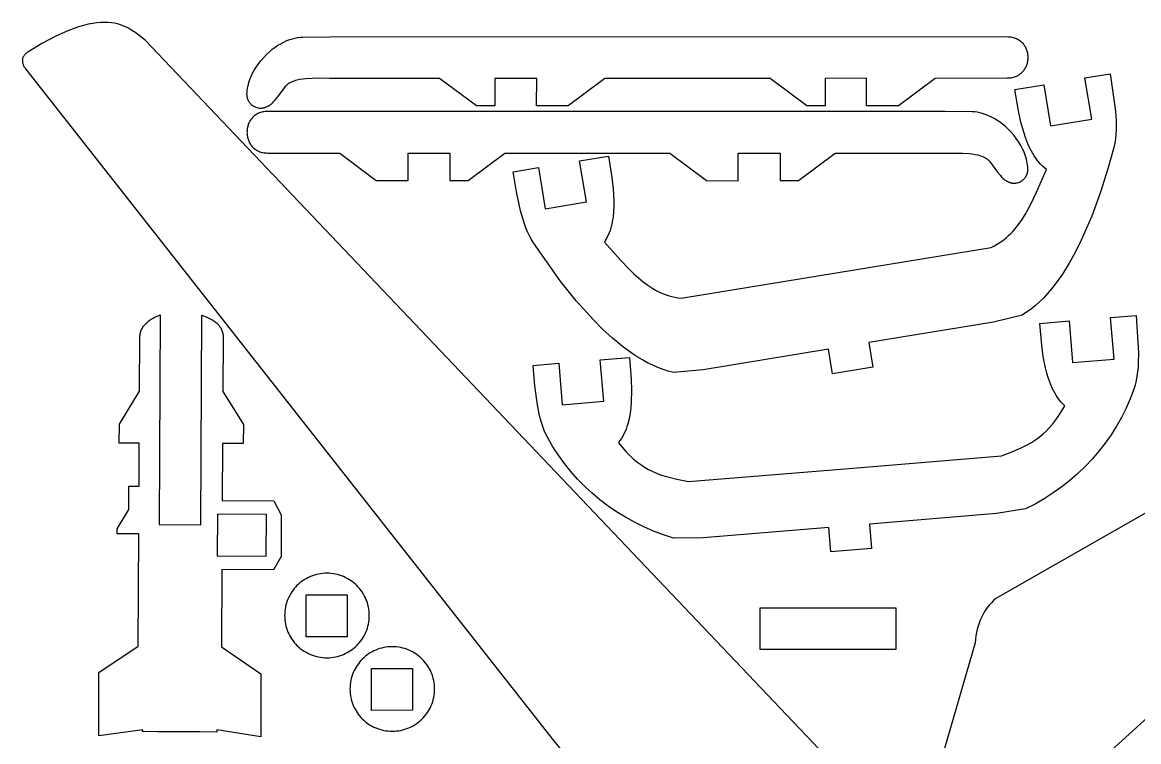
# Model space of a CAD drawing. Header units: inches. Extents: x 0.3 to 15.2, y 0.4 to 15.2.
# Drawn here: x 0.4 to 6.63, y 11.18 to 15.19 of the extents above; entities that cross this region are included whole.
import ezdxf

# ---------------------------------------------------------------- set-up
doc = ezdxf.new("R2010")
doc.units = ezdxf.units.IN
doc.header["$MEASUREMENT"] = 0
doc.layers.get('0').update_dxf_attribs({"color": 231})

msp = doc.modelspace()

# ---------------------------------------------------------------- linework, layer by layer
at = {"color": 156}
for points in [[(4.8449, 11.1389), (1.085, 15.0935), (1.0516, 15.1197), (1.0328, 15.1344), (1.0118, 15.1491), (1.0004, 15.1562), (0.9883, 15.163), (0.9754, 15.1694), (0.9618, 15.1752), (0.9473, 15.1805), (0.9318, 15.185), (0.9154, 15.1887), (0.898, 15.1915), (0.8794, 15.1933), (0.8597, 15.1939), (0.8388, 15.1934), (0.8166, 15.1915), (0.7931, 15.1881), (0.7682, 15.1833), (0.7419, 15.1768), (0.7141, 15.1685), (0.6848, 15.1584), (0.6538, 15.1464), (0.5868, 15.1161), (0.5127, 15.0768), (0.4309, 15.0277), (0.4276, 15.0255), (0.4245, 15.0232), (0.4216, 15.0209), (0.4189, 15.0185), (0.4163, 15.0161), (0.414, 15.0136), (0.4118, 15.0111), (0.4098, 15.0085), (0.408, 15.0059), (0.4064, 15.0033), (0.405, 15.0006), (0.4037, 14.9978), (0.4027, 14.9951), (0.4018, 14.9922), (0.4012, 14.9894), (0.4007, 14.9864), (0.4004, 14.9835), (0.4003, 14.9805), (0.4003, 14.9774), (0.4006, 14.9743), (0.401, 14.9712), (0.4017, 14.968), (0.4025, 14.9648), (0.4035, 14.9615), (0.4047, 14.9582), (0.4061, 14.9549), (0.4077, 14.9515), (0.4094, 14.948), (0.4114, 14.9445), (0.4135, 14.941), (0.4184, 14.9338), (0.8625, 14.3681), (3.3654, 11.1858), (3.408, 11.1337)], [(7.4528, 12.9031), (5.833, 11.9776), (5.8205, 11.9666), (5.8087, 11.9549), (5.7976, 11.9427), (5.7872, 11.9299), (5.7775, 11.9165), (5.7685, 11.9025), (5.7603, 11.888), (5.7527, 11.8729), (5.7459, 11.8572), (5.7398, 11.8409), (5.7343, 11.824), (5.7296, 11.8066), (5.7256, 11.7885), (5.7223, 11.7699), (5.7198, 11.7507), (5.7179, 11.731), (5.5308, 11.0831)], [(5.917, 10.6209), (8.0063, 12.5223)]]:
    msp.add_lwpolyline(points, dxfattribs=at)
for points in [[(3.6511, 14.8811), (3.4468, 14.7276), (3.2704, 14.7272), (3.2712, 14.8811), (3.037, 14.8811), (3.037, 14.7276), (2.9343, 14.7276), (2.7287, 14.8811), (2.1147, 14.8811), (2.0517, 14.8817), (2.017, 14.8812), (1.982, 14.8791), (1.9649, 14.8771), (1.9482, 14.8744), (1.9323, 14.8709), (1.9246, 14.8688), (1.9171, 14.8664), (1.9099, 14.8638), (1.903, 14.8609), (1.8964, 14.8577), (1.8901, 14.8542), (1.8842, 14.8504), (1.8813, 14.8484), (1.8786, 14.8463), (1.8759, 14.8441), (1.8734, 14.8418), (1.871, 14.8395), (1.8686, 14.837), (1.8226, 14.7758), (1.8081, 14.7579), (1.8009, 14.7497), (1.7938, 14.7423), (1.7869, 14.7358), (1.7836, 14.733), (1.7804, 14.7305), (1.7773, 14.7284), (1.7757, 14.7275), (1.7743, 14.7267), (1.7728, 14.7259), (1.7714, 14.7253), (1.77, 14.7248), (1.7686, 14.7244), (1.7642, 14.7218), (1.7619, 14.7207), (1.7596, 14.7197), (1.7573, 14.7187), (1.755, 14.7178), (1.7526, 14.717), (1.7502, 14.7163), (1.7478, 14.7157), (1.7454, 14.7151), (1.743, 14.7147), (1.7406, 14.7143), (1.7381, 14.714), (1.7357, 14.7138), (1.7332, 14.7137), (1.7307, 14.7136), (1.7258, 14.7138), (1.7208, 14.7143), (1.7159, 14.7151), (1.711, 14.7163), (1.7061, 14.7178), (1.7013, 14.7197), (1.6965, 14.7219), (1.6919, 14.7244), (1.6897, 14.7256), (1.6876, 14.727), (1.6855, 14.7284), (1.6835, 14.7298), (1.6816, 14.7314), (1.6797, 14.733), (1.6779, 14.7346), (1.6761, 14.7364), (1.6727, 14.74), (1.6696, 14.7439), (1.6668, 14.7479), (1.6642, 14.7522), (1.6619, 14.7566), (1.6599, 14.7611), (1.6582, 14.7658), (1.6567, 14.7707), (1.6556, 14.7756), (1.6548, 14.7806), (1.6543, 14.7856), (1.6541, 14.7907), (1.6545, 14.8022), (1.6554, 14.8136), (1.6569, 14.825), (1.659, 14.8363), (1.6616, 14.8475), (1.6647, 14.8587), (1.6683, 14.8697), (1.6724, 14.8807), (1.6769, 14.8915), (1.6818, 14.9022), (1.6927, 14.9231), (1.705, 14.9433), (1.7184, 14.9626), (1.7327, 14.9811), (1.7478, 14.9984), (1.7634, 15.0147), (1.7794, 15.0297), (1.7954, 15.0433), (1.8114, 15.0554), (1.8271, 15.066), (1.8424, 15.0748), (1.8599, 15.084), (1.8765, 15.0916), (1.8923, 15.0977), (1.9074, 15.1026), (1.9222, 15.1063), (1.9368, 15.109), (1.9514, 15.1109), (1.9662, 15.112), (2.1147, 15.1134), (5.8963, 15.1142), (5.9034, 15.1139), (5.9104, 15.1134), (5.9171, 15.1125), (5.9236, 15.1113), (5.9299, 15.1098), (5.9359, 15.1081), (5.9417, 15.106), (5.9472, 15.1037), (5.9526, 15.1012), (5.9577, 15.0984), (5.9625, 15.0954), (5.9672, 15.0921), (5.9716, 15.0886), (5.9757, 15.085), (5.9797, 15.0811), (5.9834, 15.0771), (5.9869, 15.0729), (5.9901, 15.0685), (5.9932, 15.064), (5.9959, 15.0594), (5.9985, 15.0546), (6.0009, 15.0498), (6.003, 15.0448), (6.0048, 15.0397), (6.0065, 15.0345), (6.0079, 15.0293), (6.0091, 15.024), (6.0101, 15.0186), (6.0108, 15.0133), (6.0114, 15.0078), (6.0117, 15.0024), (6.0117, 14.997), (6.0116, 14.9915), (6.0112, 14.9861), (6.0106, 14.9807), (6.0097, 14.9753), (6.0087, 14.97), (6.0074, 14.9647), (6.0059, 14.9595), (6.0042, 14.9544), (6.0022, 14.9493), (6, 14.9444), (5.9976, 14.9395), (5.995, 14.9348), (5.9922, 14.9302), (5.9891, 14.9258), (5.9858, 14.9215), (5.9823, 14.9173), (5.9786, 14.9134), (5.9746, 14.9096), (5.9705, 14.906), (5.9661, 14.9026), (5.9615, 14.8995), (5.9566, 14.8965), (5.9516, 14.8938), (5.9463, 14.8914), (5.9408, 14.8892), (5.9351, 14.8872), (5.9292, 14.8856), (5.923, 14.8842), (5.9167, 14.8832), (5.9101, 14.8824), (5.9033, 14.882), (5.8963, 14.8819), (5.4945, 14.8811), (5.2903, 14.7276), (5.1118, 14.7284), (5.1118, 14.8819), (4.8804, 14.8811), (4.8804, 14.7276), (4.7777, 14.7276), (4.5734, 14.8811), (3.6511, 14.8811)], [(5.8197, 13.5209), (5.1241, 13.4068), (5.1463, 13.2699), (4.9209, 13.233), (4.8986, 13.3699), (4.1994, 13.2552), (4.0345, 13.2403), (4.0052, 13.2475), (3.9761, 13.2565), (3.947, 13.2674), (3.9181, 13.2799), (3.8893, 13.2941), (3.8607, 13.3097), (3.8323, 13.3268), (3.8041, 13.3453), (3.7484, 13.3859), (3.694, 13.4309), (3.6408, 13.4795), (3.5892, 13.531), (3.4913, 13.6399), (3.4017, 13.752), (3.2529, 13.9631), (3.241, 13.9826), (3.23, 14.0031), (3.22, 14.0243), (3.2108, 14.0464), (3.2023, 14.0693), (3.1946, 14.0928), (3.181, 14.142), (3.1589, 14.2473), (3.1401, 14.36), (3.2812, 14.3832), (3.3189, 14.1538), (3.5481, 14.1914), (3.5105, 14.4206), (3.6725, 14.4472), (3.6911, 14.3276), (3.6983, 14.264), (3.7018, 14.1999), (3.7018, 14.1681), (3.7002, 14.1367), (3.697, 14.1059), (3.6947, 14.0908), (3.6919, 14.0759), (3.6885, 14.0613), (3.6846, 14.0469), (3.6802, 14.0328), (3.6751, 14.0191), (3.6694, 14.0056), (3.6631, 13.9926), (3.6561, 13.9799), (3.6484, 13.9676), (3.7411, 13.8652), (3.7889, 13.8149), (3.8136, 13.7909), (3.8389, 13.7679), (3.8649, 13.7463), (3.8917, 13.7263), (3.9196, 13.7082), (3.9339, 13.6999), (3.9484, 13.6921), (3.9633, 13.685), (3.9785, 13.6784), (3.9939, 13.6726), (4.0098, 13.6674), (4.0259, 13.6629), (4.0424, 13.6592), (4.0593, 13.6562), (4.0766, 13.6541), (4.9414, 13.7961), (5.8063, 13.938), (5.8221, 13.9456), (5.8373, 13.9538), (5.8519, 13.9626), (5.8659, 13.972), (5.8794, 13.982), (5.8923, 13.9925), (5.9047, 14.0036), (5.9167, 14.0152), (5.9282, 14.0272), (5.9392, 14.0396), (5.9601, 14.0658), (5.9794, 14.0934), (5.9975, 14.1222), (6.0144, 14.1521), (6.0303, 14.1828), (6.06, 14.2458), (6.1155, 14.3725), (6.1043, 14.3817), (6.0936, 14.3915), (6.0834, 14.4018), (6.0737, 14.4128), (6.0645, 14.4242), (6.0558, 14.4361), (6.0475, 14.4485), (6.0396, 14.4613), (6.0252, 14.488), (6.0123, 14.5162), (6.0008, 14.5454), (5.9906, 14.5755), (5.9735, 14.6374), (5.9599, 14.6999), (5.9393, 14.8193), (6.1013, 14.8458), (6.1389, 14.6166), (6.3682, 14.6542), (6.3306, 14.8837), (6.4717, 14.9068), (6.5013, 14.6984), (6.5048, 14.6461), (6.5054, 14.6201), (6.505, 14.5944), (6.5035, 14.569), (6.5009, 14.5438), (6.497, 14.519), (6.4916, 14.4946), (6.4588, 14.3765), (6.4178, 14.247), (6.3683, 14.1121), (6.3099, 13.9775), (6.2773, 13.9122), (6.2422, 13.8491), (6.2048, 13.7891), (6.1649, 13.7328), (6.144, 13.7063), (6.1225, 13.6809), (6.1003, 13.6569), (6.0775, 13.6343), (6.0541, 13.6132), (6.03, 13.5936), (6.0052, 13.5757), (5.9797, 13.5596), (5.8197, 13.5209)], [(4.0148, 14.4638), (4.219, 14.3103), (4.3954, 14.3099), (4.3946, 14.4638), (4.6288, 14.4638), (4.6288, 14.3103), (4.7316, 14.3103), (4.9371, 14.4638), (5.5512, 14.4638), (5.6142, 14.4644), (5.6489, 14.4639), (5.6839, 14.4618), (5.701, 14.4598), (5.7176, 14.4571), (5.7336, 14.4536), (5.7413, 14.4515), (5.7487, 14.4491), (5.7559, 14.4465), (5.7628, 14.4436), (5.7695, 14.4404), (5.7758, 14.4369), (5.7817, 14.4331), (5.7845, 14.4311), (5.7873, 14.429), (5.7899, 14.4268), (5.7925, 14.4245), (5.7949, 14.4221), (5.7972, 14.4197), (5.8433, 14.3584), (5.8578, 14.3405), (5.865, 14.3324), (5.8721, 14.3249), (5.8789, 14.3185), (5.8822, 14.3157), (5.8855, 14.3132), (5.8886, 14.3111), (5.8901, 14.3102), (5.8916, 14.3093), (5.8931, 14.3086), (5.8945, 14.308), (5.8959, 14.3075), (5.8966, 14.3072), (5.8972, 14.307), (5.9017, 14.3045), (5.9062, 14.3024), (5.9086, 14.3014), (5.9109, 14.3005), (5.9132, 14.2997), (5.9156, 14.299), (5.918, 14.2984), (5.9204, 14.2978), (5.9229, 14.2974), (5.9253, 14.297), (5.9302, 14.2965), (5.9351, 14.2963), (5.9401, 14.2965), (5.945, 14.297), (5.9499, 14.2978), (5.9549, 14.299), (5.9597, 14.3005), (5.9646, 14.3024), (5.9693, 14.3045), (5.974, 14.307), (5.9762, 14.3083), (5.9783, 14.3096), (5.9803, 14.311), (5.9823, 14.3125), (5.9843, 14.314), (5.9862, 14.3157), (5.988, 14.3173), (5.9898, 14.3191), (5.9915, 14.3208), (5.9931, 14.3227), (5.9962, 14.3265), (5.9991, 14.3306), (6.0016, 14.3348), (6.0039, 14.3393), (6.0059, 14.3438), (6.0077, 14.3485), (6.0091, 14.3533), (6.0102, 14.3582), (6.011, 14.3632), (6.0115, 14.3683), (6.0117, 14.3734), (6.0114, 14.3848), (6.0105, 14.3963), (6.009, 14.4076), (6.0069, 14.419), (6.0043, 14.4302), (6.0012, 14.4414), (5.9976, 14.4524), (5.9935, 14.4634), (5.989, 14.4742), (5.9841, 14.4849), (5.9732, 14.5058), (5.9609, 14.526), (5.9475, 14.5453), (5.9331, 14.5637), (5.918, 14.5811), (5.9024, 14.5974), (5.8865, 14.6123), (5.8704, 14.6259), (5.8544, 14.6381), (5.8387, 14.6486), (5.8235, 14.6575), (5.8059, 14.6667), (5.7894, 14.6742), (5.7736, 14.6804), (5.7584, 14.6852), (5.7436, 14.6889), (5.729, 14.6917), (5.7144, 14.6935), (5.6996, 14.6947), (5.5512, 14.6961), (1.7696, 14.6968), (1.7624, 14.6966), (1.7555, 14.696), (1.7487, 14.6952), (1.7422, 14.694), (1.736, 14.6925), (1.73, 14.6908), (1.7242, 14.6887), (1.7186, 14.6864), (1.7133, 14.6839), (1.7082, 14.6811), (1.7033, 14.678), (1.6987, 14.6748), (1.6943, 14.6713), (1.6901, 14.6677), (1.6862, 14.6638), (1.6825, 14.6598), (1.679, 14.6556), (1.6757, 14.6512), (1.6727, 14.6467), (1.6699, 14.6421), (1.6673, 14.6373), (1.665, 14.6324), (1.6629, 14.6274), (1.661, 14.6224), (1.6594, 14.6172), (1.6579, 14.612), (1.6567, 14.6067), (1.6558, 14.6013), (1.655, 14.5959), (1.6545, 14.5905), (1.6542, 14.5851), (1.6541, 14.5796), (1.6543, 14.5742), (1.6547, 14.5688), (1.6553, 14.5634), (1.6561, 14.558), (1.6572, 14.5527), (1.6585, 14.5474), (1.66, 14.5422), (1.6617, 14.537), (1.6636, 14.532), (1.6658, 14.5271), (1.6682, 14.5222), (1.6708, 14.5175), (1.6737, 14.5129), (1.6768, 14.5085), (1.68, 14.5042), (1.6835, 14.5), (1.6873, 14.4961), (1.6912, 14.4923), (1.6954, 14.4887), (1.6998, 14.4853), (1.7044, 14.4822), (1.7092, 14.4792), (1.7143, 14.4765), (1.7196, 14.4741), (1.7251, 14.4718), (1.7308, 14.4699), (1.7367, 14.4683), (1.7428, 14.4669), (1.7492, 14.4658), (1.7558, 14.4651), (1.7626, 14.4647), (1.7696, 14.4646), (2.1714, 14.4638), (2.3756, 14.3103), (2.5541, 14.311), (2.5541, 14.4646), (2.7854, 14.4638), (2.7854, 14.3103), (2.8882, 14.3103), (3.0924, 14.4638), (4.0148, 14.4638)], [(0.8268, 11.5646), (1.0468, 11.7121), (1.0502, 12.3383), (0.9301, 12.3385), (0.9303, 12.3664), (0.994, 12.4745), (0.9942, 12.6059), (1.0517, 12.6051), (1.053, 12.8454), (0.9413, 12.846), (0.9419, 12.9515), (1.0545, 13.1358), (1.0562, 13.4396), (1.0566, 13.4449), (1.0572, 13.4501), (1.0581, 13.4552), (1.0592, 13.4603), (1.0606, 13.4653), (1.0622, 13.4702), (1.0641, 13.475), (1.0662, 13.4797), (1.0685, 13.4843), (1.071, 13.4888), (1.0737, 13.4932), (1.0767, 13.4975), (1.0798, 13.5018), (1.0831, 13.5059), (1.0866, 13.5099), (1.0904, 13.5138), (1.0942, 13.5176), (1.0983, 13.5213), (1.1069, 13.5284), (1.1161, 13.535), (1.1259, 13.5412), (1.1362, 13.5469), (1.1471, 13.5521), (1.1584, 13.5568), (1.17, 13.5609), (1.1631, 12.3908), (1.3956, 12.3893), (1.4018, 13.559), (1.4144, 13.5549), (1.4266, 13.5504), (1.4383, 13.5454), (1.4494, 13.5399), (1.4599, 13.5339), (1.4697, 13.5275), (1.4744, 13.5241), (1.4789, 13.5206), (1.4832, 13.5169), (1.4872, 13.5132), (1.4911, 13.5093), (1.4948, 13.5053), (1.4983, 13.5012), (1.5015, 13.497), (1.5045, 13.4927), (1.5073, 13.4882), (1.5098, 13.4836), (1.5121, 13.4789), (1.5142, 13.4741), (1.5159, 13.4692), (1.5175, 13.4641), (1.5187, 13.4589), (1.5197, 13.4536), (1.5203, 13.4482), (1.5207, 13.4427), (1.5208, 13.4371), (1.5192, 13.1333), (1.6338, 12.9485), (1.6334, 12.8431), (1.5176, 12.8438), (1.5151, 12.5258), (1.8032, 12.5225), (1.8449, 12.4446), (1.8439, 12.2131), (1.8015, 12.139), (1.5138, 12.1405), (1.5115, 11.7089), (1.7318, 11.5588), (1.7305, 11.2059), (1.485, 11.245), (1.485, 11.2329), (1.3887, 11.2334), (1.1572, 11.2347), (1.0716, 11.2352), (1.0721, 11.2462), (0.8266, 11.2116), (0.8268, 11.5646)], [(5.837, 12.4525), (5.1283, 12.394), (5.1395, 12.2575), (4.9127, 12.2385), (4.9015, 12.3752), (4.2006, 12.3173), (4.0351, 12.3156), (3.9783, 12.3339), (3.923, 12.3548), (3.8691, 12.378), (3.8167, 12.4037), (3.7659, 12.4317), (3.7167, 12.462), (3.6693, 12.4945), (3.6237, 12.5291), (3.58, 12.5658), (3.5383, 12.6044), (3.4985, 12.645), (3.4608, 12.6875), (3.4253, 12.7318), (3.392, 12.7778), (3.361, 12.8255), (3.3323, 12.8749), (3.322, 12.8953), (3.3127, 12.9166), (3.3044, 12.9386), (3.297, 12.9613), (3.2904, 12.9848), (3.2846, 13.0089), (3.2749, 13.0589), (3.2613, 13.1657), (3.2516, 13.2796), (3.3941, 13.2914), (3.4133, 13.0597), (3.6448, 13.0788), (3.6257, 13.3104), (3.7892, 13.3239), (3.7983, 13.2032), (3.8003, 13.1392), (3.7987, 13.075), (3.7961, 13.0433), (3.7921, 13.0122), (3.7864, 12.9818), (3.7789, 12.9523), (3.7744, 12.938), (3.7693, 12.9239), (3.7638, 12.9103), (3.7576, 12.8969), (3.7509, 12.884), (3.7435, 12.8715), (3.7355, 12.8594), (3.7269, 12.8478), (3.7477, 12.8223), (3.7684, 12.799), (3.7889, 12.7778), (3.8094, 12.7585), (3.8302, 12.7411), (3.8514, 12.7253), (3.8731, 12.7111), (3.8954, 12.6983), (3.9186, 12.6867), (3.9428, 12.6763), (3.9682, 12.6669), (3.9949, 12.6584), (4.0528, 12.6435), (4.1179, 12.6305), (4.9913, 12.7029), (5.8648, 12.7752), (5.9274, 12.7988), (5.9827, 12.8231), (6.0079, 12.8359), (6.0317, 12.8494), (6.0542, 12.8636), (6.0755, 12.8788), (6.0957, 12.8952), (6.115, 12.9128), (6.1335, 12.9319), (6.1513, 12.9525), (6.1686, 12.9749), (6.1855, 12.9992), (6.202, 13.0256), (6.2185, 13.0541), (6.208, 13.0642), (6.1981, 13.0748), (6.1888, 13.0859), (6.18, 13.0976), (6.1718, 13.1097), (6.164, 13.1223), (6.1567, 13.1353), (6.15, 13.1487), (6.1377, 13.1765), (6.1271, 13.2056), (6.1179, 13.2356), (6.1102, 13.2665), (6.0981, 13.3295), (6.0896, 13.393), (6.0786, 13.5135), (6.2422, 13.5271), (6.2614, 13.2956), (6.4929, 13.3148), (6.4737, 13.5465), (6.6162, 13.5583), (6.6291, 13.3481), (6.6284, 13.2957), (6.6269, 13.2698), (6.6244, 13.2442), (6.6209, 13.2189), (6.6163, 13.1941), (6.6104, 13.1697), (6.6032, 13.1458), (6.583, 13.0924), (6.5602, 13.0403), (6.5348, 12.9894), (6.5069, 12.9398), (6.4765, 12.8917), (6.4438, 12.8451), (6.4087, 12.8001), (6.3714, 12.7567), (6.3319, 12.715), (6.2903, 12.6752), (6.2466, 12.6372), (6.2009, 12.6012), (6.1533, 12.5673), (6.1039, 12.5354), (6.0526, 12.5057), (5.9996, 12.4783), (5.837, 12.4525)], [(1.7616, 12.2153), (1.7628, 12.4478), (1.4886, 12.4493), (1.4873, 12.2168), (1.7616, 12.2153)], [(2.3366, 11.8829), (2.3363, 11.8952), (2.3354, 11.9072), (2.3339, 11.9191), (2.3318, 11.9307), (2.3291, 11.9422), (2.326, 11.9534), (2.3222, 11.9644), (2.318, 11.9752), (2.3132, 11.9856), (2.308, 11.9958), (2.3023, 12.0057), (2.2962, 12.0153), (2.2896, 12.0246), (2.2825, 12.0335), (2.2751, 12.042), (2.2673, 12.0502), (2.2591, 12.058), (2.2505, 12.0655), (2.2416, 12.0724), (2.2323, 12.079), (2.2227, 12.0851), (2.2128, 12.0908), (2.2026, 12.096), (2.1922, 12.1007), (2.1814, 12.1049), (2.1705, 12.1086), (2.1593, 12.1118), (2.1479, 12.1144), (2.1363, 12.1165), (2.1245, 12.118), (2.1125, 12.1189), (2.1004, 12.1192), (2.0881, 12.1189), (2.0761, 12.118), (2.0642, 12.1165), (2.0526, 12.1144), (2.0411, 12.1118), (2.0299, 12.1086), (2.0189, 12.1049), (2.0081, 12.1007), (1.9977, 12.096), (1.9875, 12.0908), (1.9776, 12.0851), (1.968, 12.079), (1.9587, 12.0724), (1.9498, 12.0655), (1.9413, 12.058), (1.9331, 12.0502), (1.9253, 12.0421), (1.9179, 12.0335), (1.9109, 12.0246), (1.9043, 12.0153), (1.8982, 12.0057), (1.8925, 11.9958), (1.8873, 11.9857), (1.8826, 11.9752), (1.8784, 11.9644), (1.8747, 11.9534), (1.8715, 11.9422), (1.8689, 11.9307), (1.8668, 11.9191), (1.8653, 11.9072), (1.8644, 11.8952), (1.8641, 11.8829), (1.8644, 11.8708), (1.8653, 11.8588), (1.8668, 11.8471), (1.8689, 11.8355), (1.8715, 11.8241), (1.8747, 11.8129), (1.8784, 11.802), (1.8826, 11.7913), (1.8873, 11.7809), (1.8925, 11.7707), (1.8982, 11.7609), (1.9043, 11.7513), (1.9109, 11.7421), (1.9179, 11.7332), (1.9253, 11.7247), (1.9331, 11.7165), (1.9413, 11.7087), (1.9498, 11.7014), (1.9587, 11.6944), (1.968, 11.6878), (1.9776, 11.6817), (1.9875, 11.6761), (1.9976, 11.6709), (2.0081, 11.6662), (2.0189, 11.662), (2.0299, 11.6583), (2.0411, 11.6551), (2.0526, 11.6525), (2.0642, 11.6504), (2.0761, 11.6489), (2.0881, 11.648), (2.1004, 11.6477), (2.1125, 11.648), (2.1245, 11.6489), (2.1363, 11.6504), (2.1479, 11.6525), (2.1593, 11.6551), (2.1705, 11.6583), (2.1815, 11.662), (2.1922, 11.6662), (2.2026, 11.6709), (2.2128, 11.6761), (2.2227, 11.6817), (2.2323, 11.6878), (2.2416, 11.6944), (2.2505, 11.7014), (2.2591, 11.7087), (2.2673, 11.7165), (2.2751, 11.7247), (2.2825, 11.7332), (2.2896, 11.7421), (2.2962, 11.7513), (2.3023, 11.7609), (2.308, 11.7707), (2.3132, 11.7809), (2.318, 11.7913), (2.3222, 11.802), (2.326, 11.8129), (2.3291, 11.8241), (2.3318, 11.8355), (2.3339, 11.8471), (2.3354, 11.8588), (2.3363, 11.8708), (2.3366, 11.8829), (2.3366, 11.8829)], [(1.9848, 11.9985), (2.2132, 11.9983), (2.2132, 11.7648), (1.9846, 11.7641), (1.9848, 11.9985)], [(4.5181, 11.9269), (5.2757, 11.927), (5.2758, 11.694), (4.5181, 11.6939), (4.5181, 11.9269)], [(2.7012, 11.4729), (2.7009, 11.4851), (2.7, 11.4972), (2.6985, 11.509), (2.6964, 11.5207), (2.6937, 11.5322), (2.6905, 11.5434), (2.6868, 11.5544), (2.6826, 11.5651), (2.6778, 11.5756), (2.6726, 11.5858), (2.6669, 11.5957), (2.6608, 11.6053), (2.6542, 11.6145), (2.6471, 11.6234), (2.6397, 11.632), (2.6319, 11.6402), (2.6237, 11.648), (2.6151, 11.6554), (2.6062, 11.6624), (2.5969, 11.669), (2.5873, 11.6751), (2.5774, 11.6808), (2.5672, 11.686), (2.5568, 11.6907), (2.546, 11.6949), (2.5351, 11.6986), (2.5239, 11.7017), (2.5125, 11.7044), (2.5008, 11.7064), (2.4891, 11.7079), (2.4771, 11.7088), (2.465, 11.7091), (2.4527, 11.7088), (2.4407, 11.7079), (2.4288, 11.7064), (2.4172, 11.7044), (2.4057, 11.7017), (2.3945, 11.6986), (2.3835, 11.6949), (2.3727, 11.6907), (2.3622, 11.686), (2.3521, 11.6808), (2.3422, 11.6751), (2.3326, 11.669), (2.3233, 11.6624), (2.3144, 11.6554), (2.3058, 11.648), (2.2977, 11.6402), (2.2899, 11.632), (2.2824, 11.6234), (2.2755, 11.6145), (2.2689, 11.6053), (2.2628, 11.5957), (2.2571, 11.5858), (2.2519, 11.5756), (2.2472, 11.5651), (2.243, 11.5544), (2.2393, 11.5434), (2.2361, 11.5322), (2.2335, 11.5207), (2.2314, 11.509), (2.2299, 11.4972), (2.229, 11.4851), (2.2287, 11.4729), (2.229, 11.4608), (2.2299, 11.4488), (2.2314, 11.437), (2.2335, 11.4254), (2.2361, 11.414), (2.2393, 11.4029), (2.243, 11.3919), (2.2472, 11.3812), (2.2519, 11.3708), (2.2571, 11.3607), (2.2628, 11.3508), (2.2689, 11.3413), (2.2754, 11.3321), (2.2824, 11.3232), (2.2899, 11.3146), (2.2977, 11.3065), (2.3058, 11.2987), (2.3144, 11.2913), (2.3233, 11.2843), (2.3326, 11.2778), (2.3422, 11.2717), (2.3521, 11.266), (2.3622, 11.2608), (2.3727, 11.2561), (2.3835, 11.2519), (2.3945, 11.2482), (2.4057, 11.2451), (2.4172, 11.2424), (2.4288, 11.2404), (2.4407, 11.2389), (2.4527, 11.238), (2.465, 11.2377), (2.4771, 11.238), (2.4891, 11.2389), (2.5009, 11.2404), (2.5125, 11.2424), (2.5239, 11.2451), (2.5351, 11.2482), (2.546, 11.2519), (2.5568, 11.2561), (2.5672, 11.2608), (2.5774, 11.266), (2.5873, 11.2717), (2.5969, 11.2778), (2.6062, 11.2843), (2.6151, 11.2913), (2.6237, 11.2987), (2.6319, 11.3065), (2.6397, 11.3146), (2.6471, 11.3232), (2.6542, 11.3321), (2.6608, 11.3413), (2.6669, 11.3508), (2.6726, 11.3607), (2.6778, 11.3708), (2.6826, 11.3812), (2.6868, 11.3919), (2.6905, 11.4029), (2.6937, 11.414), (2.6964, 11.4254), (2.6985, 11.437), (2.7, 11.4488), (2.7009, 11.4608), (2.7012, 11.4729), (2.7012, 11.4729), (2.7012, 11.4729), (2.7012, 11.4729), (2.7012, 11.4729), (2.7012, 11.4729), (2.7012, 11.4729), (2.7012, 11.4729), (2.7012, 11.4729), (2.7012, 11.4729), (2.7012, 11.4729), (2.7012, 11.4729), (2.7012, 11.4729), (2.7012, 11.4729), (2.7012, 11.4729), (2.7012, 11.4729), (2.7012, 11.4729), (2.7012, 11.4729), (2.7012, 11.4729), (2.7012, 11.4729), (2.7012, 11.4729), (2.7012, 11.4729), (2.7012, 11.4729), (2.7012, 11.4729), (2.7012, 11.4729), (2.7012, 11.4729), (2.7012, 11.4729), (2.7012, 11.4729), (2.7012, 11.4729), (2.7012, 11.4729), (2.7012, 11.4729), (2.7012, 11.4729), (2.7012, 11.4729), (2.7012, 11.4729), (2.7012, 11.4729), (2.7012, 11.4729), (2.7012, 11.4729), (2.7012, 11.4729), (2.7012, 11.4729), (2.7012, 11.4729), (2.7012, 11.4729), (2.7012, 11.4729), (2.7012, 11.4729), (2.7012, 11.4729), (2.7012, 11.4729), (2.7012, 11.4729), (2.7012, 11.4729), (2.7012, 11.4729), (2.7012, 11.4729), (2.7012, 11.4729), (2.7012, 11.4729), (2.7012, 11.4729), (2.7012, 11.4729), (2.7012, 11.4729), (2.7012, 11.4729), (2.7012, 11.4729), (2.7012, 11.4729), (2.7012, 11.4729), (2.7012, 11.4729), (2.7012, 11.4729), (2.7012, 11.4729), (2.7012, 11.4729), (2.7012, 11.4729), (2.7012, 11.4729), (2.7012, 11.4729), (2.7012, 11.4729), (2.7012, 11.4729), (2.7012, 11.4729), (2.7012, 11.4729), (2.7012, 11.4729), (2.7012, 11.4729), (2.7012, 11.4729), (2.7012, 11.4729), (2.7012, 11.4729), (2.7012, 11.4729), (2.7012, 11.4729), (2.7012, 11.4729), (2.7012, 11.4729), (2.7012, 11.4729), (2.7012, 11.4729), (2.7012, 11.4729), (2.7012, 11.4729), (2.7012, 11.4729), (2.7012, 11.4729), (2.7012, 11.4729), (2.7012, 11.4729), (2.7012, 11.4729), (2.7012, 11.4729), (2.7012, 11.4729), (2.7012, 11.4729), (2.7012, 11.4729), (2.7012, 11.4729), (2.7012, 11.4729), (2.7012, 11.4729), (2.7012, 11.4729), (2.7012, 11.4729), (2.7012, 11.4729), (2.7012, 11.4729), (2.7012, 11.4729), (2.7012, 11.4729), (2.7012, 11.4729), (2.7012, 11.4729), (2.7012, 11.4729), (2.7012, 11.4729), (2.7012, 11.4729), (2.7012, 11.4729), (2.7012, 11.4729), (2.7012, 11.4729), (2.7012, 11.4729), (2.7012, 11.4729), (2.7012, 11.4729), (2.7012, 11.4729), (2.7012, 11.4729), (2.7012, 11.4729), (2.7012, 11.4729), (2.7012, 11.4729), (2.7012, 11.4729), (2.7012, 11.4729), (2.7012, 11.4729), (2.7012, 11.4729), (2.7012, 11.4729), (2.7012, 11.4729), (2.7012, 11.4729), (2.7012, 11.4729), (2.7012, 11.4729), (2.7012, 11.4729), (2.7012, 11.4729), (2.7012, 11.4729), (2.7012, 11.4729), (2.7012, 11.4729), (2.7012, 11.4729), (2.7012, 11.4729), (2.7012, 11.4729), (2.7012, 11.4729), (2.7012, 11.4729), (2.7012, 11.4729), (2.7012, 11.4729), (2.7012, 11.4729), (2.7012, 11.4729), (2.7012, 11.4729), (2.7012, 11.4729), (2.7012, 11.4729), (2.7012, 11.4729), (2.7012, 11.4729), (2.7012, 11.4729), (2.7012, 11.4729), (2.7012, 11.4729), (2.7012, 11.4729), (2.7012, 11.4729), (2.7012, 11.4729), (2.7012, 11.4729), (2.7012, 11.4729), (2.7012, 11.4729), (2.7012, 11.4729), (2.7012, 11.4729), (2.7012, 11.4729), (2.7012, 11.4729), (2.7012, 11.4729), (2.7012, 11.4729), (2.7012, 11.4729), (2.7012, 11.4729), (2.7012, 11.4729), (2.7012, 11.4729), (2.7012, 11.4729), (2.7012, 11.4729), (2.7012, 11.4729), (2.7012, 11.4729), (2.7012, 11.4729), (2.7012, 11.4729), (2.7012, 11.4729), (2.7012, 11.4729), (2.7012, 11.4729), (2.7012, 11.4729), (2.7012, 11.4729), (2.7012, 11.4729), (2.7012, 11.4729), (2.7012, 11.4729), (2.7012, 11.4729), (2.7012, 11.4729), (2.7012, 11.4729), (2.7012, 11.4729), (2.7012, 11.4729), (2.7012, 11.4729), (2.7012, 11.4729), (2.7012, 11.4729), (2.7012, 11.4729), (2.7012, 11.4729), (2.7012, 11.4729), (2.7012, 11.4729), (2.7012, 11.4729), (2.7012, 11.4729), (2.7012, 11.4729), (2.7012, 11.4729), (2.7012, 11.4729), (2.7012, 11.4729), (2.7012, 11.4729), (2.7012, 11.4729), (2.7012, 11.4729), (2.7012, 11.4729), (2.7012, 11.4729), (2.7012, 11.4729), (2.7012, 11.4729), (2.7012, 11.4729), (2.7012, 11.4729), (2.7012, 11.4729), (2.7012, 11.4729), (2.7012, 11.4729), (2.7012, 11.4729), (2.7012, 11.4729), (2.7012, 11.4729), (2.7012, 11.4729), (2.7012, 11.4729), (2.7012, 11.4729), (2.7012, 11.4729), (2.7012, 11.4729), (2.7012, 11.4729), (2.7012, 11.4729), (2.7012, 11.4729), (2.7012, 11.4729), (2.7012, 11.4729), (2.7012, 11.4729), (2.7012, 11.4729), (2.7012, 11.4729), (2.7012, 11.4729), (2.7012, 11.4729), (2.7012, 11.4729), (2.7012, 11.4729), (2.7012, 11.4729), (2.7012, 11.4729), (2.7012, 11.4729), (2.7012, 11.4729), (2.7012, 11.4729), (2.7012, 11.4729), (2.7012, 11.4729), (2.7012, 11.4729), (2.7012, 11.4729), (2.7012, 11.4729), (2.7012, 11.4729), (2.7012, 11.4729), (2.7012, 11.4729), (2.7012, 11.4729), (2.7012, 11.4729), (2.7012, 11.4729), (2.7012, 11.4729), (2.7012, 11.4729), (2.7012, 11.4729), (2.7012, 11.4729), (2.7012, 11.4729), (2.7012, 11.4729), (2.7012, 11.4729), (2.7012, 11.4729), (2.7012, 11.4729), (2.7012, 11.4729), (2.7012, 11.4729), (2.7012, 11.4729), (2.7012, 11.4729), (2.7012, 11.4729), (2.7012, 11.4729), (2.7012, 11.4729), (2.7012, 11.4729), (2.7012, 11.4729), (2.7012, 11.4729), (2.7012, 11.4729), (2.7012, 11.4729), (2.7012, 11.4729), (2.7012, 11.4729), (2.7012, 11.4729), (2.7012, 11.4729), (2.7012, 11.4729), (2.7012, 11.4729), (2.7012, 11.4729), (2.7012, 11.4729), (2.7012, 11.4729), (2.7012, 11.4729), (2.7012, 11.4729), (2.7012, 11.4729), (2.7012, 11.4729), (2.7012, 11.4729), (2.7012, 11.4729), (2.7012, 11.4729), (2.7012, 11.4729), (2.7012, 11.4729), (2.7012, 11.4729), (2.7012, 11.4729), (2.7012, 11.4729), (2.7012, 11.4729), (2.7012, 11.4729), (2.7012, 11.4729), (2.7012, 11.4729), (2.7012, 11.4729), (2.7012, 11.4729), (2.7012, 11.4729), (2.7012, 11.4729), (2.7012, 11.4729), (2.7012, 11.4729), (2.7012, 11.4729), (2.7012, 11.4729), (2.7012, 11.4729), (2.7012, 11.4729), (2.7012, 11.4729), (2.7012, 11.4729), (2.7012, 11.4729), (2.7012, 11.4729), (2.7012, 11.4729), (2.7012, 11.4729), (2.7012, 11.4729), (2.7012, 11.4729), (2.7012, 11.4729), (2.7012, 11.4729), (2.7012, 11.4729), (2.7012, 11.4729), (2.7012, 11.4729), (2.7012, 11.4729), (2.7012, 11.4729), (2.7012, 11.4729), (2.7012, 11.4729), (2.7012, 11.4729), (2.7012, 11.4729), (2.7012, 11.4729), (2.7012, 11.4729), (2.7012, 11.4729), (2.7012, 11.4729), (2.7012, 11.4729), (2.7012, 11.4729), (2.7012, 11.4729), (2.7012, 11.4729), (2.7012, 11.4729), (2.7012, 11.4729), (2.7012, 11.4729), (2.7012, 11.4729), (2.7012, 11.4729), (2.7012, 11.4729), (2.7012, 11.4729), (2.7012, 11.4729), (2.7012, 11.4729), (2.7012, 11.4729), (2.7012, 11.4729), (2.7012, 11.4729), (2.7012, 11.4729)], [(2.3494, 11.5884), (2.5778, 11.5882), (2.5778, 11.3548), (2.3492, 11.3541), (2.3494, 11.5884)]]:
    msp.add_lwpolyline(points, close=True, dxfattribs=at)

doc.saveas('drawing.dxf')
